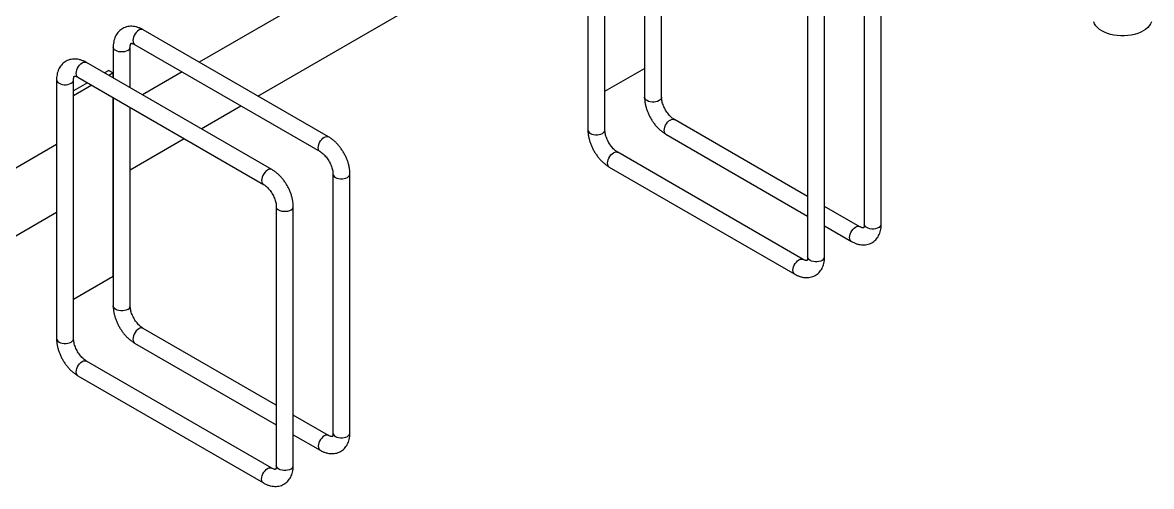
# Model space of a CAD drawing. Header units: millimetres. Extents: x 4169 to 10109, y -3451 to 749.
# Drawn here: x 8571 to 9501, y -1174 to -792 of the extents above; entities that cross this region are included whole.
import ezdxf

# ---------------------------------------------------------------- set-up
doc = ezdxf.new("R2010")
doc.units = ezdxf.units.MM

# ---------------------------------------------------------------- blocks, each defined once
blk = doc.blocks.new('izometria')
for p, q in [((-576.37, 2057.86), (-1194.26, 1701.16)), ((-874.06, 1858.51), (-874.06, 1645.39)), ((-860.06, 1645.39), (-860.06, 1858.51)), ((-827.39, 1843.86), (-827.39, 1672.33)), ((-813.39, 1672.33), (-813.39, 1835.77)), ((-1145.96, 1673.28), (-940.53, 1791.87)), ((-646.38, 1780.95), (-646.38, 1567.83)), ((-632.38, 1567.83), (-632.38, 1780.95)), ((-693.04, 1754.01), (-693.04, 1540.89)), ((-679.04, 1540.89), (-679.04, 1754.01)), ((-1087.72, 1639.65), (-1240.45, 1727.83)), ((-1265.09, 1713.6), (-1265.09, 1688.17)), ((-1251.09, 1680.09), (-1251.09, 1713.6)), ((-1247.45, 1715.7), (-1094.72, 1627.53)), ((-1134.39, 1612.71), (-1287.12, 1700.88)), ((-1268.7, 1694.41), (-1272.3, 1692.33)), ((-1268.7, 1694.41), (-1265.16, 1692.37)), ((-1208.27, 1693.08), (-1240.93, 1674.22)), ((-860.06, 1677.19), (-827.39, 1696.05)), ((-1311.76, 1686.65), (-1311.76, 1473.54)), ((-1297.76, 1473.54), (-1297.76, 1686.65)), ((-1286.3, 1684.25), (-1297.76, 1677.63)), ((-1294.12, 1688.76), (-1141.39, 1600.59)), ((-1265.16, 1692.37), (-1268.77, 1690.29)), ((-1265.16, 1688.21), (-1265.16, 1692.37)), ((-1282.77, 1682.2), (-1297.76, 1673.55)), ((-1265.16, 1524.97), (-1265.16, 1672.04)), ((-1265.09, 1672), (-1265.09, 1500.48)), ((-1192.63, 1646.33), (-1159.96, 1665.19)), ((-1265.09, 1660.27), (-1265.16, 1660.23)), ((-1251.09, 1500.48), (-1251.09, 1663.92)), ((-693.04, 1590.57), (-802.75, 1653.9)), ((-1251.09, 1612.58), (-1206.63, 1638.25)), ((-809.75, 1641.78), (-693.04, 1574.4)), ((-1311.76, 1633.33), (-1788.32, 1358.22)), ((-696.69, 1538.79), (-849.42, 1626.96)), ((-1084.07, 1609.1), (-1084.07, 1395.98)), ((-1070.07, 1395.98), (-1070.07, 1609.1)), ((-856.42, 1614.83), (-703.69, 1526.66)), ((-1265.16, 1604.46), (-1265.09, 1604.5)), ((-1130.74, 1582.15), (-1130.74, 1369.04)), ((-1116.74, 1369.04), (-1116.74, 1582.15)), ((-650.02, 1565.73), (-679.04, 1582.48)), ((-1513.66, 1461.01), (-1311.76, 1577.56)), ((-679.04, 1566.32), (-657.02, 1553.6)), ((-1297.76, 1506.16), (-1265.16, 1524.97)), ((-1130.74, 1418.71), (-1240.45, 1482.05)), ((-1247.45, 1469.92), (-1130.74, 1402.55)), ((-1134.39, 1366.93), (-1287.12, 1455.1)), ((-1294.12, 1442.98), (-1141.39, 1354.81)), ((-1087.72, 1393.87), (-1116.74, 1410.63)), ((-1116.74, 1394.47), (-1094.72, 1381.75))]:
    blk.add_line(p, q)
at = {"flags": 128}
for points in [[(-409.85, 1734.27), (-410.55, 1732.64), (-411.58, 1731.06), (-412.94, 1729.57), (-414.6, 1728.19), (-416.53, 1726.93), (-418.71, 1725.81), (-421.11, 1724.85), (-423.7, 1724.07), (-426.42, 1723.48), (-429.25, 1723.07), (-432.15, 1722.87), (-435.07, 1722.87), (-437.96, 1723.07), (-440.79, 1723.48), (-443.52, 1724.07), (-446.1, 1724.85), (-448.5, 1725.81), (-450.68, 1726.93), (-452.62, 1728.19), (-454.27, 1729.57), (-455.63, 1731.06), (-456.66, 1732.64), (-457.36, 1734.27)], [(-1243.95, 1727.48), (-1245.05, 1726.7), (-1246.1, 1725.67), (-1247.04, 1724.45), (-1247.82, 1723.09), (-1248.41, 1721.67), (-1248.78, 1720.25), (-1248.9, 1718.91), (-1248.78, 1717.71), (-1248.41, 1716.71), (-1247.82, 1715.96), (-1247.45, 1715.7)], [(-1253.14, 1710.74), (-1254.37, 1710.17), (-1255.78, 1709.78), (-1257.31, 1709.58), (-1258.88, 1709.58), (-1260.41, 1709.78), (-1261.82, 1710.17), (-1263.04, 1710.74), (-1264.02, 1711.45), (-1264.7, 1712.26), (-1265.05, 1713.14), (-1265.09, 1713.6)], [(-1294.12, 1688.76), (-1294.49, 1689.02), (-1295.08, 1689.77), (-1295.45, 1690.76), (-1295.57, 1691.96), (-1295.45, 1693.31), (-1295.08, 1694.73), (-1294.49, 1696.15), (-1293.71, 1697.51), (-1292.77, 1698.73), (-1291.72, 1699.76), (-1290.62, 1700.54), (-1289.52, 1701.03), (-1288.47, 1701.21), (-1287.53, 1701.07), (-1287.12, 1700.88)], [(-1311.76, 1686.67), (-1311.72, 1686.2), (-1311.37, 1685.32), (-1310.69, 1684.5), (-1309.71, 1683.8), (-1308.49, 1683.23), (-1307.07, 1682.84), (-1305.55, 1682.64), (-1303.98, 1682.64), (-1302.45, 1682.84), (-1301.04, 1683.23), (-1299.81, 1683.8), (-1298.84, 1684.5), (-1298.16, 1685.32), (-1297.81, 1686.2), (-1297.76, 1686.63)], [(-813.39, 1672.33), (-813.44, 1671.88), (-813.79, 1671), (-814.47, 1670.18), (-815.44, 1669.48), (-816.67, 1668.91), (-818.08, 1668.52), (-819.61, 1668.32), (-821.18, 1668.32), (-822.71, 1668.52), (-824.12, 1668.91), (-825.34, 1669.48), (-826.32, 1670.18), (-827, 1671), (-827.35, 1671.88), (-827.39, 1672.33)], [(-809.75, 1641.78), (-810.12, 1642.04), (-810.71, 1642.78), (-811.08, 1643.78), (-811.2, 1644.98), (-811.08, 1646.32), (-810.71, 1647.74), (-810.12, 1649.17), (-809.34, 1650.53), (-808.4, 1651.75), (-807.35, 1652.77), (-806.25, 1653.55), (-805.15, 1654.05), (-804.1, 1654.23), (-803.17, 1654.09), (-802.75, 1653.9)], [(-1094.72, 1627.53), (-1095.09, 1627.79), (-1095.68, 1628.54), (-1096.04, 1629.53), (-1096.17, 1630.73), (-1096.04, 1632.08), (-1095.68, 1633.5), (-1095.09, 1634.92), (-1094.3, 1636.28), (-1093.36, 1637.5), (-1092.32, 1638.53), (-1091.22, 1639.31), (-1090.11, 1639.8), (-1089.07, 1639.98), (-1088.13, 1639.84), (-1087.71, 1639.65)], [(-874.06, 1645.39), (-874.02, 1644.94), (-873.67, 1644.06), (-872.99, 1643.24), (-872.01, 1642.53), (-870.79, 1641.97), (-869.38, 1641.58), (-867.85, 1641.38), (-866.28, 1641.38), (-864.75, 1641.58), (-863.34, 1641.97), (-862.11, 1642.53), (-861.14, 1643.24), (-860.46, 1644.06), (-860.11, 1644.94), (-860.06, 1645.39)], [(-856.42, 1614.83), (-856.79, 1615.1), (-857.38, 1615.84), (-857.75, 1616.84), (-857.87, 1618.04), (-857.75, 1619.38), (-857.38, 1620.8), (-856.79, 1622.23), (-856.01, 1623.58), (-855.07, 1624.81), (-854.02, 1625.83), (-852.92, 1626.61), (-851.82, 1627.1), (-850.77, 1627.29), (-849.84, 1627.15), (-849.42, 1626.96)], [(-1137.89, 1612.36), (-1138.99, 1611.59), (-1140.03, 1610.56), (-1140.97, 1609.34), (-1141.76, 1607.98), (-1142.34, 1606.55), (-1142.71, 1605.14), (-1142.84, 1603.79), (-1142.71, 1602.59), (-1142.34, 1601.59), (-1141.76, 1600.85), (-1141.4, 1600.59)], [(-1084.07, 1609.09), (-1084.03, 1608.64), (-1083.68, 1607.76), (-1083, 1606.95), (-1082.02, 1606.24), (-1080.8, 1605.67), (-1079.39, 1605.28), (-1077.86, 1605.08), (-1076.29, 1605.08), (-1074.76, 1605.28), (-1073.35, 1605.67), (-1072.12, 1606.24), (-1071.15, 1606.95), (-1070.47, 1607.76), (-1070.12, 1608.64), (-1070.07, 1609.1)], [(-1118.79, 1579.3), (-1120.02, 1578.73), (-1121.43, 1578.34), (-1122.96, 1578.14), (-1124.53, 1578.14), (-1126.06, 1578.34), (-1127.47, 1578.73), (-1128.69, 1579.3), (-1129.67, 1580), (-1130.35, 1580.82), (-1130.7, 1581.7), (-1130.74, 1582.14)], [(-657.02, 1553.6), (-657.39, 1553.87), (-657.98, 1554.61), (-658.34, 1555.61), (-658.47, 1556.81), (-658.34, 1558.15), (-657.98, 1559.57), (-657.39, 1561), (-656.6, 1562.35), (-655.66, 1563.58), (-654.62, 1564.6), (-653.52, 1565.38), (-652.42, 1565.87), (-651.37, 1566.06), (-650.43, 1565.92), (-650.04, 1565.74)], [(-634.43, 1564.98), (-635.65, 1564.41), (-637.06, 1564.02), (-638.59, 1563.82), (-640.16, 1563.82), (-641.69, 1564.02), (-643.1, 1564.41), (-644.32, 1564.98), (-645.3, 1565.68), (-645.98, 1566.5), (-646.33, 1567.38), (-646.38, 1567.83)], [(-703.69, 1526.66), (-704.06, 1526.93), (-704.65, 1527.67), (-705.01, 1528.67), (-705.14, 1529.87), (-705.01, 1531.21), (-704.65, 1532.63), (-704.06, 1534.05), (-703.27, 1535.41), (-702.33, 1536.63), (-701.29, 1537.66), (-700.19, 1538.44), (-699.08, 1538.93), (-698.04, 1539.11), (-697.1, 1538.97), (-696.7, 1538.8)], [(-681.09, 1538.03), (-682.32, 1537.47), (-683.73, 1537.08), (-685.26, 1536.88), (-686.83, 1536.88), (-688.36, 1537.08), (-689.77, 1537.47), (-690.99, 1538.03), (-691.97, 1538.74), (-692.65, 1539.56), (-693, 1540.44), (-693.04, 1540.89)], [(-1253.14, 1497.62), (-1254.37, 1497.06), (-1255.78, 1496.66), (-1257.31, 1496.46), (-1258.88, 1496.46), (-1260.41, 1496.66), (-1261.82, 1497.06), (-1263.04, 1497.62), (-1264.02, 1498.33), (-1264.7, 1499.14), (-1265.05, 1500.03), (-1265.09, 1500.48)], [(-1243.95, 1481.7), (-1245.05, 1480.92), (-1246.1, 1479.89), (-1247.04, 1478.67), (-1247.82, 1477.31), (-1248.41, 1475.89), (-1248.78, 1474.47), (-1248.9, 1473.13), (-1248.78, 1471.93), (-1248.41, 1470.93), (-1247.82, 1470.19), (-1247.45, 1469.92)], [(-1311.76, 1473.54), (-1311.72, 1473.08), (-1311.37, 1472.2), (-1310.69, 1471.39), (-1309.71, 1470.68), (-1308.49, 1470.12), (-1307.07, 1469.72), (-1305.55, 1469.52), (-1303.98, 1469.52), (-1302.45, 1469.72), (-1301.04, 1470.12), (-1299.81, 1470.68), (-1298.84, 1471.39), (-1298.16, 1472.2), (-1297.81, 1473.08), (-1297.76, 1473.54)], [(-1294.12, 1442.98), (-1294.49, 1443.24), (-1295.08, 1443.99), (-1295.45, 1444.98), (-1295.57, 1446.19), (-1295.45, 1447.53), (-1295.08, 1448.95), (-1294.49, 1450.37), (-1293.71, 1451.73), (-1292.77, 1452.95), (-1291.72, 1453.98), (-1290.62, 1454.76), (-1289.52, 1455.25), (-1288.47, 1455.43), (-1287.53, 1455.29), (-1287.12, 1455.1)], [(-1084.07, 1395.98), (-1084.03, 1395.53), (-1083.68, 1394.64), (-1083, 1393.83), (-1082.02, 1393.12), (-1080.8, 1392.56), (-1079.39, 1392.16), (-1077.86, 1391.96), (-1076.29, 1391.96), (-1074.76, 1392.16), (-1073.35, 1392.56), (-1072.12, 1393.12), (-1071.15, 1393.83), (-1070.47, 1394.64), (-1070.12, 1395.53), (-1070.07, 1395.98)], [(-1087.72, 1393.87), (-1088.13, 1394.06), (-1089.07, 1394.2), (-1090.11, 1394.02), (-1091.22, 1393.53), (-1092.32, 1392.75), (-1093.36, 1391.72), (-1094.3, 1390.5), (-1095.09, 1389.14), (-1095.68, 1387.72), (-1096.04, 1386.3), (-1096.17, 1384.95), (-1096.04, 1383.75), (-1095.68, 1382.76), (-1095.09, 1382.01), (-1094.71, 1381.75)], [(-1141.39, 1354.81), (-1141.76, 1355.07), (-1142.34, 1355.82), (-1142.71, 1356.81), (-1142.84, 1358.01), (-1142.71, 1359.36), (-1142.34, 1360.78), (-1141.76, 1362.2), (-1140.97, 1363.56), (-1140.03, 1364.78), (-1138.99, 1365.81), (-1137.89, 1366.59), (-1136.78, 1367.08), (-1135.74, 1367.26), (-1134.8, 1367.12), (-1134.4, 1366.94)], [(-1118.79, 1366.18), (-1120.02, 1365.62), (-1121.43, 1365.22), (-1122.96, 1365.02), (-1124.53, 1365.02), (-1126.06, 1365.22), (-1127.47, 1365.62), (-1128.69, 1366.18), (-1129.67, 1366.89), (-1130.35, 1367.7), (-1130.7, 1368.58), (-1130.74, 1369.04)]]:
    blk.add_lwpolyline(points, dxfattribs=at)
for centre, start, end in [((-1241.91, 1724.71), 64.91783, 126.39263), ((-1254.52, 1713.89), 293.60323, 355.03797), ((-1135.84, 1609.59), 64.95716, 126.3889), ((-1120.17, 1582.45), 293.60279, 355.04253), ((-635.8, 1568.13), 293.59917, 355.08069), ((-682.47, 1541.19), 293.59917, 355.08069), ((-1254.52, 1500.77), 293.59917, 355.08069), ((-1241.91, 1478.93), 64.91783, 126.39263), ((-1120.17, 1369.33), 293.59917, 355.08069)]:
    blk.add_arc(centre, 3.44, start, end)
for points, knots in [([(-1240.45, 1727.83), (-1240.88, 1728.06), (-1242.09, 1728.74), (-1244.14, 1729.61), (-1246.49, 1730.31), (-1248.75, 1730.66), (-1250.94, 1730.73), (-1253.12, 1730.48), (-1255.25, 1729.9), (-1257.2, 1729.02), (-1258.96, 1727.87), (-1260.51, 1726.49), (-1261.85, 1724.89), (-1262.96, 1723.09), (-1263.86, 1721.11), (-1264.53, 1718.94), (-1264.95, 1716.62), (-1265.09, 1714.81), (-1265.09, 1713.78), (-1265.09, 1713.6)], [0, 0, 0, 0, 0.039273, 0.110457, 0.181372, 0.243288, 0.303227, 0.368011, 0.430587, 0.491301, 0.55083, 0.609824, 0.668885, 0.728744, 0.790053, 0.853304, 0.918696, 0.985049, 1, 1, 1, 1]), ([(-1251.09, 1713.6), (-1251.09, 1713.82), (-1251.08, 1714.45), (-1250.97, 1715.31), (-1250.77, 1716.07), (-1250.56, 1716.52), (-1250.42, 1716.71), (-1250.42, 1716.71), (-1250.42, 1716.7)], [0, 0, 0, 0, 0.099448, 0.285744, 0.471432, 0.65914, 0.854601, 1, 1, 1, 1]), ([(-1250.47, 1716.67), (-1250.47, 1716.68), (-1250.48, 1716.68), (-1250.23, 1716.7), (-1249.72, 1716.64), (-1248.96, 1716.43), (-1248.16, 1716.09), (-1247.62, 1715.8), (-1247.45, 1715.7)], [0, 0, 0, 0, 0.159469, 0.35353, 0.534506, 0.724428, 0.910354, 1, 1, 1, 1]), ([(-1287.12, 1700.88), (-1287.55, 1701.12), (-1288.76, 1701.79), (-1290.81, 1702.67), (-1293.16, 1703.36), (-1295.42, 1703.72), (-1297.61, 1703.79), (-1299.79, 1703.54), (-1301.92, 1702.96), (-1303.87, 1702.08), (-1305.63, 1700.93), (-1307.18, 1699.55), (-1308.52, 1697.95), (-1309.63, 1696.15), (-1310.53, 1694.17), (-1311.19, 1692), (-1311.62, 1689.68), (-1311.75, 1687.87), (-1311.76, 1686.84), (-1311.76, 1686.65)], [0, 0, 0, 0, 0.039273, 0.110457, 0.181372, 0.243288, 0.303227, 0.368011, 0.430587, 0.491301, 0.55083, 0.609824, 0.668885, 0.728744, 0.790053, 0.853304, 0.918696, 0.985049, 1, 1, 1, 1]), ([(-1297.76, 1686.65), (-1297.76, 1686.87), (-1297.75, 1687.5), (-1297.63, 1688.37), (-1297.43, 1689.12), (-1297.23, 1689.58), (-1297.09, 1689.77), (-1297.09, 1689.76), (-1297.09, 1689.76)], [0, 0, 0, 0, 0.099448, 0.285744, 0.471432, 0.65914, 0.854601, 1, 1, 1, 1]), ([(-1297.14, 1689.73), (-1297.14, 1689.73), (-1297.15, 1689.74), (-1296.9, 1689.76), (-1296.39, 1689.7), (-1295.63, 1689.49), (-1294.83, 1689.15), (-1294.29, 1688.86), (-1294.12, 1688.76)], [0, 0, 0, 0, 0.159469, 0.35353, 0.534506, 0.724428, 0.910354, 1, 1, 1, 1]), ([(-827.39, 1672.33), (-827.39, 1671.84), (-827.36, 1670.47), (-827.12, 1668.16), (-826.59, 1665.43), (-825.83, 1662.7), (-824.85, 1659.99), (-823.66, 1657.34), (-822.27, 1654.76), (-820.72, 1652.28), (-819, 1649.94), (-817.13, 1647.74), (-815.12, 1645.73), (-812.99, 1643.92), (-811.18, 1642.63), (-810.08, 1641.97), (-809.75, 1641.78)], [0, 0, 0, 0, 0.043209, 0.120466, 0.197584, 0.274483, 0.351071, 0.427398, 0.503585, 0.579787, 0.656143, 0.732807, 0.809953, 0.887739, 0.966255, 1, 1, 1, 1]), ([(-802.75, 1653.9), (-802.95, 1654.02), (-803.53, 1654.37), (-804.56, 1655.12), (-805.83, 1656.23), (-807.1, 1657.55), (-808.34, 1659.06), (-809.51, 1660.73), (-810.57, 1662.51), (-811.48, 1664.36), (-812.23, 1666.21), (-812.8, 1668.03), (-813.18, 1669.74), (-813.37, 1671.19), (-813.39, 1671.99), (-813.39, 1672.33)], [0, 0, 0, 0, 0.04127, 0.119693, 0.199328, 0.280344, 0.362511, 0.445513, 0.528997, 0.6126, 0.69586, 0.778406, 0.859913, 0.940117, 1, 1, 1, 1]), ([(-1070.07, 1609.1), (-1070.08, 1609.59), (-1070.11, 1610.96), (-1070.35, 1613.27), (-1070.88, 1615.99), (-1071.64, 1618.73), (-1072.62, 1621.44), (-1073.81, 1624.09), (-1075.19, 1626.67), (-1076.75, 1629.15), (-1078.47, 1631.49), (-1080.34, 1633.68), (-1082.35, 1635.7), (-1084.48, 1637.51), (-1086.29, 1638.8), (-1087.39, 1639.46), (-1087.72, 1639.65)], [0, 0, 0, 0, 0.043209, 0.120466, 0.197584, 0.274483, 0.351071, 0.427398, 0.503585, 0.579787, 0.656143, 0.732807, 0.809953, 0.887739, 0.966255, 1, 1, 1, 1]), ([(-874.06, 1645.39), (-874.06, 1644.9), (-874.03, 1643.52), (-873.78, 1641.22), (-873.26, 1638.49), (-872.5, 1635.76), (-871.51, 1633.05), (-870.32, 1630.39), (-868.94, 1627.82), (-867.39, 1625.34), (-865.67, 1623), (-863.8, 1620.8), (-861.79, 1618.79), (-859.66, 1616.97), (-857.85, 1615.69), (-856.75, 1615.03), (-856.42, 1614.83)], [0, 0, 0, 0, 0.043209, 0.120466, 0.197584, 0.274483, 0.351071, 0.427398, 0.503585, 0.579787, 0.656143, 0.732807, 0.809953, 0.887739, 0.966255, 1, 1, 1, 1]), ([(-849.42, 1626.96), (-849.62, 1627.08), (-850.2, 1627.42), (-851.23, 1628.18), (-852.5, 1629.28), (-853.77, 1630.61), (-855.01, 1632.12), (-856.18, 1633.79), (-857.23, 1635.57), (-858.15, 1637.42), (-858.9, 1639.27), (-859.47, 1641.09), (-859.85, 1642.8), (-860.04, 1644.25), (-860.06, 1645.05), (-860.06, 1645.39)], [0, 0, 0, 0, 0.04127, 0.119693, 0.199328, 0.280344, 0.362511, 0.445513, 0.528997, 0.6126, 0.69586, 0.778406, 0.859913, 0.940117, 1, 1, 1, 1]), ([(-1094.72, 1627.53), (-1094.52, 1627.41), (-1093.94, 1627.06), (-1092.91, 1626.31), (-1091.64, 1625.2), (-1090.37, 1623.88), (-1089.13, 1622.37), (-1087.96, 1620.7), (-1086.9, 1618.92), (-1085.99, 1617.07), (-1085.24, 1615.21), (-1084.67, 1613.4), (-1084.29, 1611.68), (-1084.1, 1610.23), (-1084.08, 1609.44), (-1084.07, 1609.1)], [0, 0, 0, 0, 0.04127, 0.119693, 0.199328, 0.280344, 0.362511, 0.445513, 0.528997, 0.6126, 0.69586, 0.778406, 0.859913, 0.940117, 1, 1, 1, 1]), ([(-1116.74, 1582.15), (-1116.75, 1582.65), (-1116.77, 1584.02), (-1117.02, 1586.32), (-1117.55, 1589.05), (-1118.31, 1591.79), (-1119.29, 1594.5), (-1120.48, 1597.15), (-1121.86, 1599.73), (-1123.42, 1602.2), (-1125.14, 1604.55), (-1127.01, 1606.74), (-1129.02, 1608.76), (-1131.15, 1610.57), (-1132.96, 1611.86), (-1134.06, 1612.51), (-1134.39, 1612.71)], [0, 0, 0, 0, 0.043209, 0.120466, 0.197584, 0.274483, 0.351071, 0.427398, 0.503585, 0.579787, 0.656143, 0.732807, 0.809953, 0.887739, 0.966255, 1, 1, 1, 1]), ([(-1141.39, 1600.59), (-1141.19, 1600.47), (-1140.61, 1600.12), (-1139.58, 1599.37), (-1138.31, 1598.26), (-1137.04, 1596.94), (-1135.79, 1595.43), (-1134.63, 1593.76), (-1133.57, 1591.98), (-1132.66, 1590.13), (-1131.91, 1588.27), (-1131.34, 1586.46), (-1130.96, 1584.74), (-1130.77, 1583.29), (-1130.75, 1582.5), (-1130.74, 1582.15)], [0, 0, 0, 0, 0.04127, 0.119693, 0.199328, 0.280344, 0.362511, 0.445513, 0.528997, 0.6126, 0.69586, 0.778406, 0.859913, 0.940117, 1, 1, 1, 1]), ([(-657.02, 1553.6), (-656.59, 1553.36), (-655.37, 1552.69), (-653.33, 1551.82), (-650.98, 1551.12), (-648.72, 1550.77), (-646.53, 1550.7), (-644.34, 1550.95), (-642.22, 1551.53), (-640.27, 1552.41), (-638.51, 1553.56), (-636.96, 1554.94), (-635.62, 1556.54), (-634.51, 1558.34), (-633.61, 1560.32), (-632.94, 1562.48), (-632.52, 1564.81), (-632.38, 1566.62), (-632.38, 1567.64), (-632.38, 1567.83)], [0, 0, 0, 0, 0.039273, 0.110457, 0.181372, 0.243288, 0.303227, 0.368011, 0.430587, 0.491301, 0.55083, 0.609824, 0.668885, 0.728744, 0.790053, 0.853304, 0.918696, 0.985049, 1, 1, 1, 1]), ([(-647, 1564.75), (-646.99, 1564.75), (-646.99, 1564.75), (-647.24, 1564.73), (-647.75, 1564.78), (-648.51, 1565), (-649.31, 1565.34), (-649.84, 1565.63), (-650.02, 1565.73)], [0, 0, 0, 0, 0.159469, 0.35353, 0.534506, 0.724428, 0.910354, 1, 1, 1, 1]), ([(-646.38, 1567.83), (-646.38, 1567.61), (-646.39, 1566.98), (-646.5, 1566.12), (-646.7, 1565.36), (-646.91, 1564.91), (-647.05, 1564.72), (-647.04, 1564.72), (-647.04, 1564.72)], [0, 0, 0, 0, 0.099448, 0.285744, 0.471432, 0.65914, 0.854601, 1, 1, 1, 1]), ([(-703.69, 1526.66), (-703.26, 1526.42), (-702.04, 1525.75), (-700, 1524.88), (-697.64, 1524.18), (-695.39, 1523.82), (-693.2, 1523.76), (-691.01, 1524.01), (-688.89, 1524.59), (-686.94, 1525.47), (-685.18, 1526.62), (-683.63, 1528), (-682.29, 1529.6), (-681.17, 1531.39), (-680.28, 1533.38), (-679.61, 1535.54), (-679.19, 1537.87), (-679.05, 1539.68), (-679.05, 1540.7), (-679.04, 1540.89)], [0, 0, 0, 0, 0.039273, 0.110457, 0.181372, 0.243288, 0.303227, 0.368011, 0.430587, 0.491301, 0.55083, 0.609824, 0.668885, 0.728744, 0.790053, 0.853304, 0.918696, 0.985049, 1, 1, 1, 1]), ([(-693.66, 1537.81), (-693.66, 1537.81), (-693.66, 1537.81), (-693.91, 1537.79), (-694.42, 1537.84), (-695.18, 1538.05), (-695.98, 1538.39), (-696.51, 1538.69), (-696.69, 1538.79)], [0, 0, 0, 0, 0.159469, 0.35353, 0.534506, 0.724428, 0.910354, 1, 1, 1, 1]), ([(-693.04, 1540.89), (-693.05, 1540.67), (-693.06, 1540.04), (-693.17, 1539.18), (-693.37, 1538.42), (-693.58, 1537.96), (-693.71, 1537.78), (-693.71, 1537.78), (-693.71, 1537.78)], [0, 0, 0, 0, 0.099448, 0.285744, 0.471432, 0.65914, 0.854601, 1, 1, 1, 1]), ([(-1265.09, 1500.48), (-1265.09, 1499.99), (-1265.06, 1498.61), (-1264.81, 1496.31), (-1264.29, 1493.58), (-1263.53, 1490.85), (-1262.54, 1488.14), (-1261.36, 1485.48), (-1259.97, 1482.9), (-1258.42, 1480.43), (-1256.7, 1478.08), (-1254.83, 1475.89), (-1252.82, 1473.87), (-1250.69, 1472.06), (-1248.88, 1470.77), (-1247.78, 1470.12), (-1247.45, 1469.92)], [0, 0, 0, 0, 0.043209, 0.120466, 0.197584, 0.274483, 0.351071, 0.427398, 0.503585, 0.579787, 0.656143, 0.732807, 0.809953, 0.887739, 0.966255, 1, 1, 1, 1]), ([(-1240.45, 1482.05), (-1240.65, 1482.17), (-1241.23, 1482.51), (-1242.26, 1483.27), (-1243.53, 1484.37), (-1244.8, 1485.69), (-1246.04, 1487.21), (-1247.21, 1488.88), (-1248.26, 1490.66), (-1249.18, 1492.5), (-1249.93, 1494.36), (-1250.5, 1496.18), (-1250.88, 1497.89), (-1251.07, 1499.34), (-1251.09, 1500.14), (-1251.09, 1500.48)], [0, 0, 0, 0, 0.0412696, 0.1196934, 0.199328, 0.2803441, 0.3625114, 0.4455129, 0.5289966, 0.6126004, 0.6958604, 0.7784062, 0.8599126, 0.9401172, 1, 1, 1, 1]), ([(-1311.76, 1473.54), (-1311.75, 1473.04), (-1311.73, 1471.67), (-1311.48, 1469.37), (-1310.96, 1466.64), (-1310.2, 1463.91), (-1309.21, 1461.2), (-1308.02, 1458.54), (-1306.64, 1455.96), (-1305.08, 1453.49), (-1303.36, 1451.14), (-1301.49, 1448.95), (-1299.49, 1446.93), (-1297.36, 1445.12), (-1295.55, 1443.83), (-1294.45, 1443.18), (-1294.12, 1442.98)], [0, 0, 0, 0, 0.043209, 0.1204665, 0.1975842, 0.2744827, 0.3510708, 0.4273978, 0.5035846, 0.5797865, 0.6561431, 0.7328066, 0.8099533, 0.8877387, 0.966255, 1, 1, 1, 1]), ([(-1287.12, 1455.1), (-1287.32, 1455.22), (-1287.9, 1455.57), (-1288.93, 1456.32), (-1290.2, 1457.43), (-1291.47, 1458.75), (-1292.71, 1460.27), (-1293.88, 1461.93), (-1294.93, 1463.72), (-1295.85, 1465.56), (-1296.6, 1467.42), (-1297.17, 1469.24), (-1297.55, 1470.95), (-1297.74, 1472.4), (-1297.75, 1473.2), (-1297.76, 1473.54)], [0, 0, 0, 0, 0.04127, 0.119693, 0.199328, 0.280344, 0.362511, 0.445513, 0.528997, 0.6126, 0.69586, 0.778406, 0.859913, 0.940117, 1, 1, 1, 1]), ([(-1094.72, 1381.75), (-1094.29, 1381.51), (-1093.07, 1380.84), (-1091.03, 1379.96), (-1088.67, 1379.27), (-1086.42, 1378.91), (-1084.23, 1378.85), (-1082.04, 1379.09), (-1079.92, 1379.68), (-1077.97, 1380.56), (-1076.21, 1381.7), (-1074.66, 1383.09), (-1073.32, 1384.69), (-1072.2, 1386.48), (-1071.31, 1388.47), (-1070.64, 1390.63), (-1070.22, 1392.96), (-1070.08, 1394.77), (-1070.08, 1395.79), (-1070.07, 1395.98)], [0, 0, 0, 0, 0.039273, 0.110457, 0.181372, 0.243288, 0.303227, 0.368011, 0.430587, 0.491301, 0.55083, 0.609824, 0.668885, 0.728744, 0.790053, 0.853304, 0.918696, 0.985049, 1, 1, 1, 1]), ([(-1084.07, 1395.98), (-1084.08, 1395.76), (-1084.09, 1395.13), (-1084.2, 1394.26), (-1084.4, 1393.51), (-1084.61, 1393.05), (-1084.74, 1392.87), (-1084.74, 1392.87), (-1084.74, 1392.87)], [0, 0, 0, 0, 0.099448, 0.285744, 0.471432, 0.65914, 0.854601, 1, 1, 1, 1]), ([(-1084.69, 1392.9), (-1084.69, 1392.9), (-1084.69, 1392.9), (-1084.94, 1392.87), (-1085.45, 1392.93), (-1086.21, 1393.14), (-1087.01, 1393.48), (-1087.54, 1393.78), (-1087.72, 1393.87)], [0, 0, 0, 0, 0.159469, 0.35353, 0.534506, 0.724428, 0.910354, 1, 1, 1, 1]), ([(-1141.39, 1354.81), (-1140.95, 1354.57), (-1139.74, 1353.9), (-1137.7, 1353.02), (-1135.34, 1352.33), (-1133.09, 1351.97), (-1130.89, 1351.91), (-1128.71, 1352.15), (-1126.59, 1352.74), (-1124.64, 1353.62), (-1122.88, 1354.76), (-1121.33, 1356.15), (-1119.99, 1357.74), (-1118.87, 1359.54), (-1117.98, 1361.52), (-1117.31, 1363.69), (-1116.89, 1366.01), (-1116.75, 1367.83), (-1116.74, 1368.85), (-1116.74, 1369.04)], [0, 0, 0, 0, 0.039273, 0.110457, 0.181372, 0.243288, 0.303227, 0.368011, 0.430587, 0.491301, 0.55083, 0.609824, 0.668885, 0.728744, 0.790053, 0.853304, 0.918696, 0.985049, 1, 1, 1, 1]), ([(-1130.74, 1369.04), (-1130.75, 1368.82), (-1130.76, 1368.19), (-1130.87, 1367.32), (-1131.07, 1366.57), (-1131.28, 1366.11), (-1131.41, 1365.93), (-1131.41, 1365.93), (-1131.41, 1365.93)], [0, 0, 0, 0, 0.099448, 0.285744, 0.471432, 0.65914, 0.854601, 1, 1, 1, 1]), ([(-1131.36, 1365.96), (-1131.36, 1365.96), (-1131.36, 1365.96), (-1131.61, 1365.93), (-1132.12, 1365.99), (-1132.88, 1366.2), (-1133.68, 1366.54), (-1134.21, 1366.84), (-1134.39, 1366.93)], [0, 0, 0, 0, 0.159469, 0.35353, 0.534506, 0.724428, 0.910354, 1, 1, 1, 1])]:
    blk.add_open_spline(points, degree=3, knots=knots)

msp = doc.modelspace()

# ---------------------------------------------------------------- block references
msp.add_blockref('izometria', (9911.14, -2525.68))

doc.saveas('drawing.dxf')
